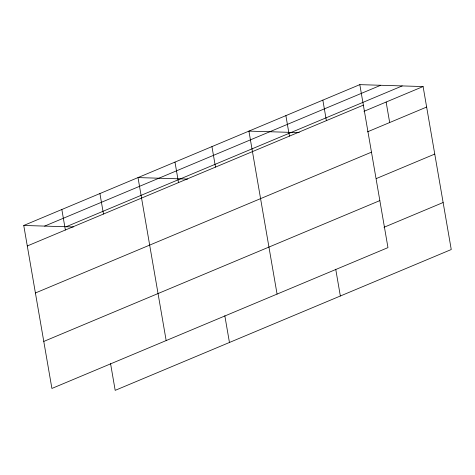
<?xml version="1.0" encoding="UTF-8"?>
<svg xmlns="http://www.w3.org/2000/svg" width="475" height="475" viewBox="0 0 475 475"><rect width="100%" height="100%" fill="white"/><g stroke="black" fill="none" stroke-linecap="round" stroke-linejoin="round"><path stroke-width="0.71" d="M359.818 84.645L387.968 247.623L51.9 388.449L23.75 225.465L359.818 84.645L423.1 86.551L451.25 249.535L115.182 390.355L110.562 363.595M44.632 226.094L380.701 85.274M66.15 226.747L402.212 85.922M27.289 245.967L363.357 105.141M363.951 111.34L423.1 86.551M367.49 131.836L426.639 107.053M35.411 292.986L371.48 152.16M376.283 178.576L434.762 154.072M43.783 341.43L379.846 200.604M383.978 227.299L443.128 202.516M299.232 132.632L248.912 131.112L277.067 294.096M187.613 179.081L138.011 177.585L166.167 340.569M23.75 225.465L73.352 226.961M386.133 102.042L389.672 122.544M322.852 100.136L326.39 120.632M335.724 269.242L340.349 296.008M285.879 115.627L289.423 136.123M211.945 146.603L215.49 167.105M224.823 315.715L229.449 342.475M174.978 162.094L178.523 182.596M99.922 193.545L103.467 214.047M61.839 209.505L65.378 230.007"/></g></svg>
